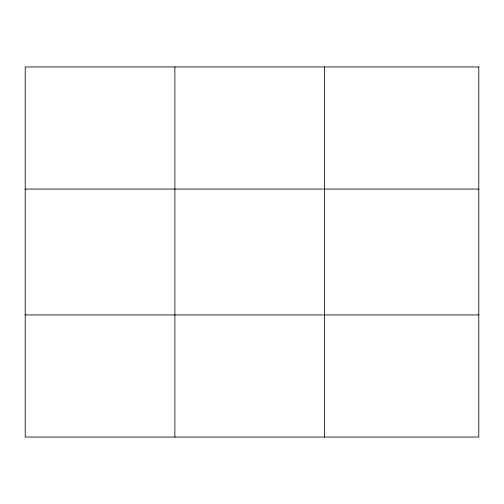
<?xml version="1.0" encoding="UTF-8"?>
<svg xmlns="http://www.w3.org/2000/svg" width="504" height="504" viewBox="0 0 504 504"><rect width="100%" height="100%" fill="white"/><g stroke="black" fill="none" stroke-linecap="round" stroke-linejoin="round"><path stroke-width="0.76" d="M174.888 437.056L174.888 66.944M324.576 437.056L324.576 66.944M25.2 189.082L478.8 189.082M25.2 314.918L478.8 314.918M478.8 66.944L478.8 437.056L25.2 437.056L25.2 66.944L478.8 66.944"/></g></svg>
